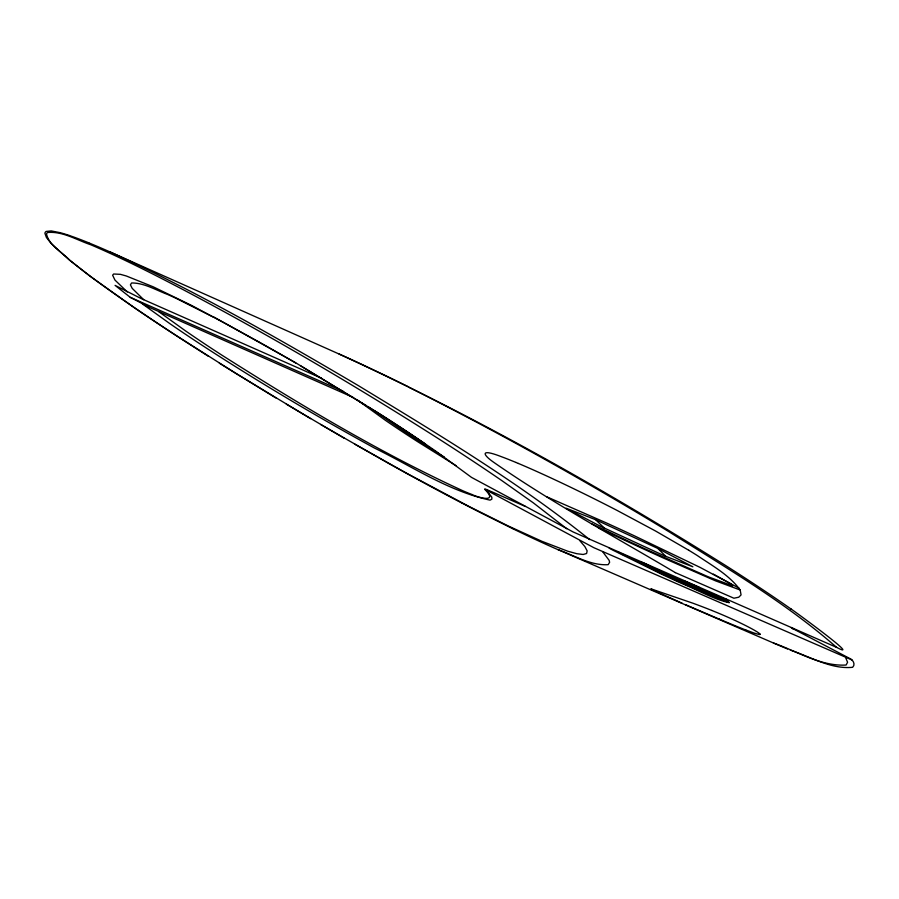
<?xml version="1.0" encoding="UTF-8"?>
<svg xmlns="http://www.w3.org/2000/svg" width="899" height="899" viewBox="0 0 899 899"><rect width="100%" height="100%" fill="white"/><g stroke="black" fill="none" stroke-linecap="round" stroke-linejoin="round"><path stroke-width="1.35" d="M759.913 634.469L759.936 634.469A36.601 2.427 25.5 0 1 759.014 634.447L755.418 633.469M852.016 660.001L593.846 547.693L484.662 489.168M675.306 572.618L733.91 598.217L738.742 597.217L741.068 594.924L740.18 590.002L715.469 580.821L664.058 558.324A253.529 16.8 25.5 0 1 615.714 536.04L599.094 528.185M651.629 589.081L692.848 603.184A247.371 16.396 25.5 0 1 698.22 605.184L700.546 606.061A147.93 9.799 25.5 0 1 711.794 610.443M727.167 601.701L697.141 589.429M724.864 599.352L675.059 578.226A103.318 6.844 25.5 0 1 652.741 567.752A83.877 5.563 25.5 0 1 641.021 562.055M755.205 633.402L753.834 632.941A48.591 3.225 25.5 0 1 753.306 632.761L745.529 629.873M67.223 234.796L68.92 235.358M472.042 494.54C477.099 497.102 497.664 503.238 486.258 490.921C481.549 486.561 490.404 491.438 492.079 491.888L525.432 506.463M595.565 519.678L566.067 508.171L599.723 525.926L664.204 555.739L692.859 566.786L657.922 548.491L595.565 519.678L604.285 528.039M711.839 610.466L716.919 612.534A68.538 4.54 25.5 0 1 720.852 614.174L724.718 615.826A38.724 2.562 25.5 0 1 731.213 618.703L735.719 620.76A23.273 1.54 25.5 0 1 753.587 629.783A28.116 1.865 25.5 0 1 759.734 633.784M790.288 650.123C810.415 656.686 830.946 669.485 852.612 667.305C855.96 664.282 852.634 659.102 848.959 658.057L791.974 628.165L793.817 629.221M88.911 242.899L97.586 246.517A77.561 5.136 25.5 0 1 110.431 252.113L339.035 354.004C472.604 415.181 600.948 487.404 725.392 565.37A1502.78 99.598 25.5 0 1 790.76 608.814M546.929 496.889L605.847 522.69A241.179 15.98 25.5 0 1 634.233 535.759L700.096 567.404L739.057 588.193M787.603 649.011L784.861 647.864A111.622 7.394 25.5 0 1 773.432 642.999L558.167 549.716C574.326 555.402 590.598 565.741 608.174 564.673L609.634 562.268L609.129 560.335L602.633 551.671M516.015 462.468L518.397 463.468M719.571 619.254L685.285 604.6M773.432 642.999C796.93 651.168 820.63 666.519 846.105 665.035L847.588 662.237L845.554 657.472M682.172 603.251L651.067 589.193M790.772 608.814C789.277 607.443 864.591 662.125 836.621 647.37L573.18 531.983L471.481 477.369L436.734 451.815A1359.007 90.069 25.5 0 0 375.591 411.461L367.669 406.46M321.64 378.299L141.39 298.67L115.083 285.376L130.243 297.333L149.886 307.604L352.925 397.302M130.243 297.333L343.137 391.29M683.454 580.54L688.173 582.642A67.369 4.461 25.5 0 0 699.13 587.384M694.747 588.553L679.824 581.799A130.771 8.664 25.5 0 1 654.405 569.91L640.122 563.021M110.431 252.113C195.768 291.22 277.375 337.934 358.195 385.525C437.319 433.723 517.352 481.426 589.665 539.614M679.756 580.091L724.538 599.015A19.486 1.292 25.5 0 0 725.718 598.981M677.498 579.349L690.96 585.406A70.133 4.652 25.5 0 0 699.546 589.137M680.307 582.125L693.725 588.16A70.718 4.686 25.5 0 0 701.287 591.452M648.033 565.246L651.101 566.718A132.76 8.799 25.5 0 0 676.621 578.653M592.025 523.993L623.322 538.804A241.573 16.013 25.5 0 0 648.561 550.458L708.614 576.956L732.629 585.811A26.599 1.764 25.5 0 0 730.348 583.518L713.345 574.146M646.595 564.561L647.314 564.909M644.212 563.415L644.92 563.763M646.123 564.336L640.425 561.763M645.392 564.167L651.472 567.078A132.535 8.788 25.5 0 0 676.981 579.001M513.295 528.983L481.167 512.981A186.093 12.339 25.5 0 1 474.267 509.452L462.097 503.148M638.751 562.178L627.378 556.548M407.966 386.581L395.009 380.221A150.627 9.979 25.5 0 0 384.907 375.321L361.072 364.039A113.566 7.529 25.5 0 0 339.024 353.992M408.809 387.188C497.608 431.778 584.361 480.381 669.283 531.938C726.549 568.033 785.569 602.577 836.621 647.37M625.614 555.661L640.751 563.156A110.24 7.304 25.5 0 0 650.966 568.089L654.034 569.55A130.996 8.687 25.5 0 0 679.464 581.451M625.648 555.84L618.546 552.222M621.962 553.975L623.771 554.897M212.872 316.864L176.294 298.446A29.667 1.967 25.5 0 0 167.338 294.333C155.763 290.051 144.245 282.859 131.614 282.971L130.4 284.814L132.22 288.377L143.716 299.704M791.109 627.513L793.525 628.783M214.029 317.133L294.816 362.263L380.659 414.473A1144.955 75.876 25.5 0 1 425.137 443.836M258.519 341.721L227.189 324.494A221.795 14.699 25.5 0 0 223.817 322.674L191.307 305.289L153.201 286.815L126.298 275.982L120.444 274.341L113.645 274.004L112.633 275.218L114.948 280.061L127.321 291.961M354.577 444.072L407.753 473.863L469.312 506.598L508.149 525.926L541.917 541.31L567.685 551.188L576.81 553.705L583.148 554.481L586.597 553.514L587.148 550.862L584.878 546.592L579.967 540.872M675.329 572.629C614.568 536.602 552.155 502.923 494.09 462.558C482.347 454.534 479.796 448.264 501.428 456.703A76.359 5.057 25.5 0 1 516.004 462.468M344.238 438.251L286.343 404.157M295.771 363.027L280.117 353.97A515.341 34.151 25.5 0 0 258.541 341.721M320.583 424.429L389.481 463.906A519.431 34.42 25.5 0 0 419.597 480.493L427.789 484.932A369.354 24.475 25.5 0 0 434.97 488.798A289.984 19.216 25.5 0 0 462.064 503.137M301.03 366.107L366.208 405.55M310.616 418.664L236.28 373.669L175.844 335.293A1971.249 130.647 25.5 0 1 137.648 309.874C114.566 294.052 91.608 277.993 69.908 260.283C61.986 252.091 48.917 245.494 46.433 233.684L47.602 232.493C62.773 231.11 76.954 240.145 90.945 244.831C122.208 258.26 152.56 273.689 182.711 289.433C271.487 336.383 358.117 387.357 442.724 441.431A1965.899 130.288 25.5 0 1 501.676 480.504L533.219 502.777L566.696 528.691M275.824 397.92L219.334 363.174M688.791 550.267L655.663 531.073L617.096 510.43A147.537 9.777 25.5 0 0 600.959 502.181L595.453 499.417A127.984 8.484 25.5 0 0 581.889 492.697L573.708 488.719A109.127 7.237 25.5 0 0 560.56 482.437L552.863 478.83A92.597 6.136 25.5 0 0 538.287 472.155L533.68 470.087A81.337 5.394 25.5 0 0 518.397 463.457M456.119 465.693L417.518 441.6A1031.007 68.324 25.5 0 1 385.446 420.35L357.667 400.235M444.409 457.209L433.206 450.163A1037.547 68.762 25.5 0 1 382.356 416.316L375.602 411.461M208.557 356.386L188.34 343.474A1977.654 131.063 25.5 0 1 134.209 307.627L90.743 276.712L68.841 259.609L51.018 243.303L46.433 237.505L44.95 233.448A461.906 30.611 25.5 0 1 46.22 231.425L51.221 230.919L60.154 232.672A146.548 9.709 25.5 0 1 67.211 234.785M158.707 311.627L185.52 330.888A1323.497 87.709 25.5 0 0 221.536 354.936C299.536 404.348 378.951 452.253 462.974 490.82A30.993 2.056 25.5 0 0 471.986 494.506M142.469 303.952L170.316 323.955A1395.012 92.451 25.5 0 0 207.624 348.868C262.036 384.019 317.785 417.102 374.647 448.14C412.338 466.514 448.702 491.27 490.056 500.125L491.854 499.192L491.82 497.192L486.573 490.292M657.922 548.491L665.788 556.357M725.92 599.161A18.924 1.259 25.5 0 1 725.032 599.386A18.98 1.259 25.5 0 1 728.212 601.498L728.493 601.813A19.025 1.259 25.5 0 1 728.662 602.004M740.18 590.002C729.258 574.989 712.39 565.797 697.298 555.537A275.847 18.283 25.5 0 0 688.791 550.267M728.224 601.51A19.418 1.292 25.5 0 1 727.122 601.689M609.106 548.098A34.331 2.27 25.5 0 0 613.051 550.255L661.001 573.91A128.647 8.529 25.5 0 0 681.734 583.496C697.073 589.598 714.345 599.678 729.359 602.701A21.082 1.393 25.5 0 0 728.651 602.128A19.025 1.259 25.5 0 1 727.437 602.015L677.88 581.012A101.958 6.754 25.5 0 1 655.652 570.562A83.865 5.563 25.5 0 1 645.145 565.46M759.88 633.907A32.825 2.18 25.5 0 1 760.06 634.188M650.865 589.081A14.35 0.955 25.5 0 1 650.876 589.047A14.35 0.955 25.5 0 1 651.719 589.126M745.754 629.997A167.135 11.08 25.5 0 1 719.414 619.164M558.279 549.783A82.303 5.45 25.5 0 1 513.363 528.983M69.032 235.414A100.598 6.664 25.5 0 1 88.799 242.831"/></g></svg>
